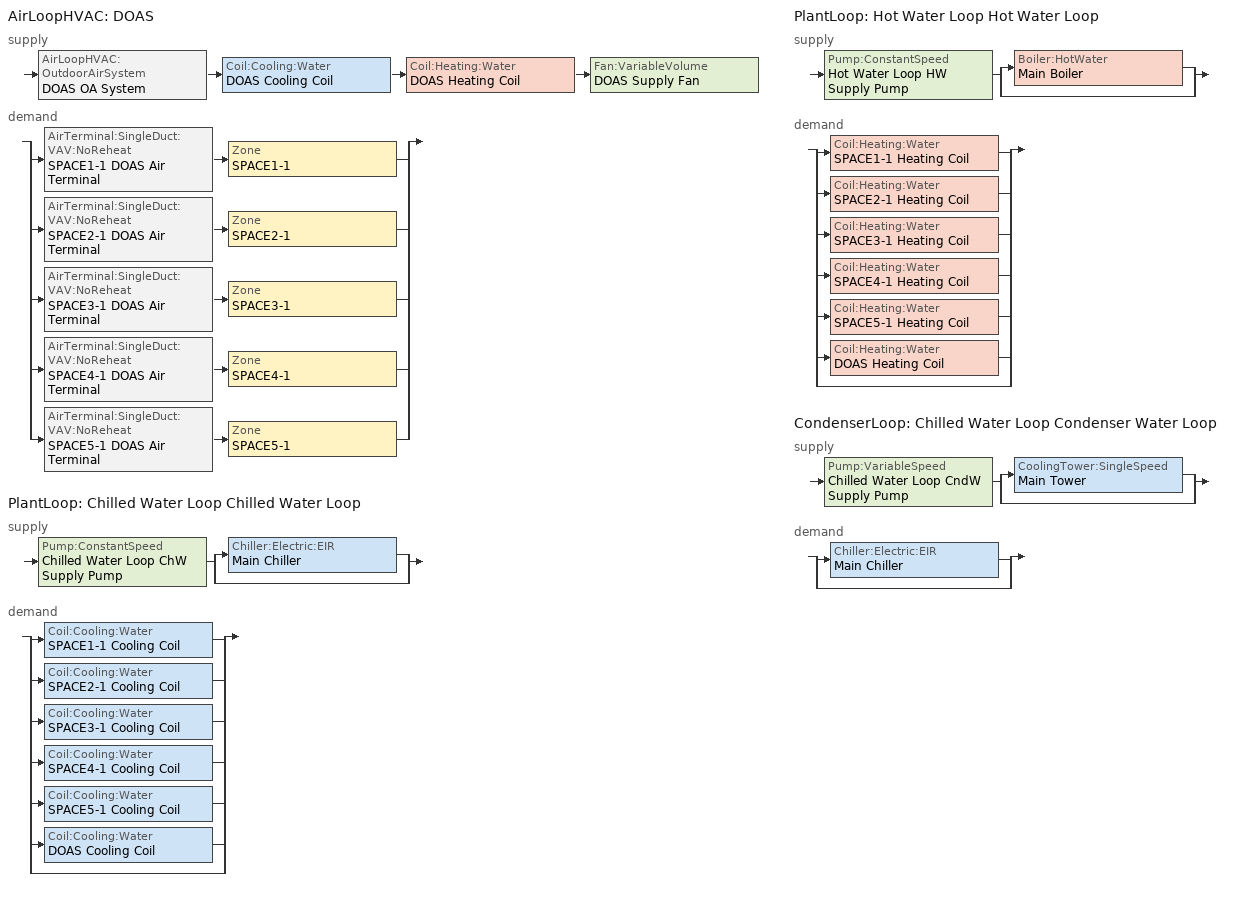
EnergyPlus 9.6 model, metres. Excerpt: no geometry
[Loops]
AirLoopHVAC 'DOAS'
 supply: AirLoopHVAC:OutdoorAirSystem 'DOAS OA System' > Coil:Cooling:Water 'DOAS Cooling Coil' > Coil:Heating:Water 'DOAS Heating Coil' > Fan:VariableVolume 'DOAS Supply Fan'
 demand: split
  | AirTerminal:SingleDuct:VAV:NoReheat 'SPACE1-1 DOAS Air Terminal' > Zone 'SPACE1-1'
  | AirTerminal:SingleDuct:VAV:NoReheat 'SPACE2-1 DOAS Air Terminal' > Zone 'SPACE2-1'
  | AirTerminal:SingleDuct:VAV:NoReheat 'SPACE3-1 DOAS Air Terminal' > Zone 'SPACE3-1'
  | AirTerminal:SingleDuct:VAV:NoReheat 'SPACE4-1 DOAS Air Terminal' > Zone 'SPACE4-1'
  | AirTerminal:SingleDuct:VAV:NoReheat 'SPACE5-1 DOAS Air Terminal' > Zone 'SPACE5-1'
PlantLoop 'Chilled Water Loop Chilled Water Loop'
 supply: Pump:ConstantSpeed 'Chilled Water Loop ChW Supply Pump' > split
  | Chiller:Electric:EIR 'Main Chiller'
  | bypass
 demand: split
  | Coil:Cooling:Water 'SPACE1-1 Cooling Coil'
  | Coil:Cooling:Water 'SPACE2-1 Cooling Coil'
  | Coil:Cooling:Water 'SPACE3-1 Cooling Coil'
  | Coil:Cooling:Water 'SPACE4-1 Cooling Coil'
  | Coil:Cooling:Water 'SPACE5-1 Cooling Coil'
  | Coil:Cooling:Water 'DOAS Cooling Coil'
  | bypass
PlantLoop 'Hot Water Loop Hot Water Loop'
 supply: Pump:ConstantSpeed 'Hot Water Loop HW Supply Pump' > split
  | Boiler:HotWater 'Main Boiler'
  | bypass
 demand: split
  | Coil:Heating:Water 'SPACE1-1 Heating Coil'
  | Coil:Heating:Water 'SPACE2-1 Heating Coil'
  | Coil:Heating:Water 'SPACE3-1 Heating Coil'
  | Coil:Heating:Water 'SPACE4-1 Heating Coil'
  | Coil:Heating:Water 'SPACE5-1 Heating Coil'
  | Coil:Heating:Water 'DOAS Heating Coil'
  | bypass
CondenserLoop 'Chilled Water Loop Condenser Water Loop'
 supply: Pump:VariableSpeed 'Chilled Water Loop CndW Supply Pump' > split
  | CoolingTower:SingleSpeed 'Main Tower'
  | bypass
 demand: split
  | Chiller:Electric:EIR 'Main Chiller'
  | bypass
[AirLoopHVAC]
DOAS: Design supply air flow rate=Autosize
[AirTerminal:SingleDuct:VAV:NoReheat] Constant minimum air flow fraction=1; Maximum air flow rate=Autosize; Zone minimum air flow input method=Constant
SPACE1-1 DOAS Air Terminal; SPACE2-1 DOAS Air Terminal; SPACE3-1 DOAS Air Terminal; SPACE4-1 DOAS Air Terminal; SPACE5-1 DOAS Air Terminal
[Boiler:HotWater]
Main Boiler: Boiler flow mode=ConstantFlow; Design water flow rate=Autosize; Efficiency curve temperature evaluation variable=LeavingBoiler; Fuel type=NaturalGas; Maximum part load ratio=1.1; Minimum part load ratio=0; Nominal capacity=Autosize; Nominal thermal efficiency=0.8; Normalized boiler efficiency curve=Main Boiler Efficiency Curve; Optimum part load ratio=1; Parasitic electric load=0; Sizing factor=1; Water outlet upper temperature limit=100
[Chiller:Electric:EIR]
Main Chiller: Chiller flow mode=ConstantFlow; Condenser type=WaterCooled; Cooling capacity function of temperature curve=Main Chiller RecipCapFT; Design heat recovery water flow rate=0; Electric input to cooling output ratio function of part load ratio curve=Main Chiller RecipEIRFPLR; Electric input to cooling output ratio function of temperature curve=Main Chiller RecipEIRFT; Fraction of compressor electric consumption rejected by condenser=1; Leaving chilled water lower temperature limit=5; Maximum part load ratio=1; Minimum part load ratio=0; Minimum unloading ratio=0.25; Optimum part load ratio=1; Reference capacity=Autosize; Reference chilled water flow rate=Autosize; Reference condenser fluid flow rate=Autosize; Reference cop=3.2; Reference entering condenser fluid temperature=29.4; Reference leaving chilled water temperature=6.67; Sizing factor=1
[Coil:Cooling:Water] Design air flow rate=Autosize; Design inlet air humidity ratio=Autosize; Design inlet air temperature=Autosize; Design inlet water temperature=Autosize; Design outlet air humidity ratio=Autosize; Design outlet air temperature=Autosize; Design water flow rate=Autosize; Heat exchanger configuration=CrossFlow; Type of analysis=DetailedAnalysis
DOAS Cooling Coil; SPACE1-1 Cooling Coil; SPACE2-1 Cooling Coil; SPACE3-1 Cooling Coil; SPACE4-1 Cooling Coil; SPACE5-1 Cooling Coil
[Coil:Heating:Water] Maximum water flow rate=Autosize; Performance input method=UFactorTimesAreaAndDesignWaterFlowRate; Rated capacity=Autosize; Rated inlet air temperature=16.6; Rated inlet water temperature=82.2; Rated outlet air temperature=32.2; Rated outlet water temperature=71.1; Rated ratio for air and water convection=0.5; U factor times area value=Autosize
DOAS Heating Coil; SPACE1-1 Heating Coil; SPACE2-1 Heating Coil; SPACE3-1 Heating Coil; SPACE4-1 Heating Coil; SPACE5-1 Heating Coil
[CondenserEquipmentList]
Chilled Water Loop All Condensers: Main Tower, CoolingTower:SingleSpeed
[CondenserEquipmentOperationSchemes]
Chilled Water Loop Condenser Operation: Control scheme 1=Chilled Water Loop Condenser Operation All Hours; Control scheme 1 schedule=HVACTemplate-Always 1
[CondenserLoop]
Chilled Water Loop Condenser Water Loop: Condenser equipment operation scheme=Chilled Water Loop Condenser Operation; Condenser loop volume=Autocalculate; Fluid type=Water; Load distribution scheme=SequentialLoad; Maximum loop flow rate=Autosize; Maximum loop temperature=80; Minimum loop flow rate=0; Minimum loop temperature=5
[Controller:OutdoorAir]
DOAS OA Controller: Economizer control action type=MinimumFlowWithBypass; Economizer control type=DifferentialEnthalpy; Economizer minimum limit dry bulb temperature=12.2; Lockout type=NoLockout; Maximum outdoor air flow rate=Autosize; Minimum limit type=ProportionalMinimum; Minimum outdoor air flow rate=Autosize
[Controller:WaterCoil] Actuator variable=Flow; Control variable=Temperature; Controller convergence tolerance=Autosize; Maximum actuated flow=Autosize; Minimum actuated flow=0
Name | Action
DOAS Cooling Coil Controller | Reverse
DOAS Heating Coil Controller | Normal
[CoolingTower:SingleSpeed]
Main Tower: Blowdown calculation mode=ConcentrationRatio; Blowdown concentration ratio=3; Capacity control=FanCycling; Design air flow rate=Autosize; Design fan power=Autosize; Design u factor times area value=Autosize; Design water flow rate=Autosize; Drift loss percent=0.008; Evaporation loss mode=SaturatedExit; Free convection capacity=Autocalculate; Free convection regime air flow rate=Autocalculate; Free convection regime u factor times area value=Autocalculate; Performance input method=UFactorTimesAreaAndDesignWaterFlowRate; Sizing factor=1
[DesignSpecification:OutdoorAir] Outdoor air flow per person=0.00944; Outdoor air flow per zone=0; Outdoor air flow per zone floor area=0; Outdoor air method=Flow/Person
SZ DSOA SPACE1-1; SZ DSOA SPACE2-1; SZ DSOA SPACE3-1; SZ DSOA SPACE4-1; SZ DSOA SPACE5-1
[DesignSpecification:ZoneAirDistribution] Zone air distribution effectiveness in cooling mode=1; Zone air distribution effectiveness in heating mode=1
SZ DSZAD SPACE1-1; SZ DSZAD SPACE2-1; SZ DSZAD SPACE3-1; SZ DSZAD SPACE4-1; SZ DSZAD SPACE5-1
[Fan:SystemModel] Availability schedule=FanAvailSched; Design electric power consumption=Autosize; Design maximum air flow rate=Autosize; Design power sizing method=TotalEfficiencyAndPressure; Design pressure rise=75; Electric power minimum flow rate fraction=0; End use subcategory=General; Fan total efficiency=0.7; Motor efficiency=0.9; Motor in air stream fraction=1; Number of speeds=1; Speed control method=Discrete; Speed electric power fraction 1=1; Speed flow fraction 1=1
SPACE1-1 Supply Fan; SPACE2-1 Supply Fan; SPACE3-1 Supply Fan; SPACE4-1 Supply Fan; SPACE5-1 Supply Fan
[Fan:VariableVolume]
DOAS Supply Fan: Availability schedule=OCCUPY-1; Fan power coefficient 1=0.00153024; Fan power coefficient 2=0.00520806; Fan power coefficient 3=1.10862; Fan power coefficient 4=-0.116356; Fan power coefficient 5=0; Fan power minimum flow fraction=0; Fan power minimum flow rate input method=Fraction; Fan total efficiency=0.7; Maximum flow rate=Autosize; Motor efficiency=0.9; Motor in airstream fraction=1; Pressure rise=1000
[HeatExchanger:AirToAir:SensibleAndLatent]
DOAS Heat Recovery: Economizer lockout=Yes; Frost control type=MinimumExhaustTemperature; Heat exchanger type=Plate; Initial defrost time fraction=0.083; Latent effectiveness at 75 cooling air flow=0.7; Latent effectiveness at 75 heating air flow=0.7; Latent effectiveness at 100 cooling air flow=0.65; Latent effectiveness at 100 heating air flow=0.65; Nominal electric power=0; Nominal supply air flow rate=Autosize; Rate of defrost time fraction increase=0.012; Sensible effectiveness at 75 cooling air flow=0.75; Sensible effectiveness at 75 heating air flow=0.75; Sensible effectiveness at 100 cooling air flow=0.7; Sensible effectiveness at 100 heating air flow=0.7; Supply air outlet temperature control=Yes; Threshold temperature=1.7
[PlantEquipmentList]
Chilled Water Loop All Chillers: Main Chiller, Chiller:Electric:EIR
Hot Water Loop All Equipment: Main Boiler, Boiler:HotWater
[PlantEquipmentOperation:CoolingLoad] Load range 1 lower limit=0; Load range 1 upper limit=1000000000000000
Name | Range 1 equipment list
Chilled Water Loop Chiller Operation All Hours | Chilled Water Loop All Chillers
Chilled Water Loop Condenser Operation All Hours | Chilled Water Loop All Condensers
[PlantEquipmentOperation:HeatingLoad]
Hot Water Loop Operation All Hours: Load range 1 lower limit=0; Load range 1 upper limit=1000000000000000; Range 1 equipment list=Hot Water Loop All Equipment
[PlantEquipmentOperationSchemes] Control scheme 1 schedule=HVACTemplate-Always 1
Name | Control scheme 1
Chilled Water Loop Chiller Operation | Chilled Water Loop Chiller Operation All Hours
Hot Water Loop Operation | Hot Water Loop Operation All Hours
[PlantLoop] Fluid type=Water; Load distribution scheme=SequentialLoad; Maximum loop flow rate=Autosize; Minimum loop flow rate=0; Plant loop demand calculation scheme=SingleSetpoint; Plant loop volume=Autocalculate
Name | Common pipe simulation | Maximum loop temperature | Minimum loop temperature | Plant equipment operation scheme
Chilled Water Loop Chilled Water Loop | None | 98 | 1 | Chilled Water Loop Chiller Operation
Hot Water Loop Hot Water Loop |  | 100 | 10 | Hot Water Loop Operation
[Pump:ConstantSpeed] Design flow rate=Autosize; Design power consumption=Autosize; Design pump head=179352; Fraction of motor inefficiencies to fluid stream=0; Motor efficiency=0.9; Pump control type=Intermittent
Chilled Water Loop ChW Supply Pump; Hot Water Loop HW Supply Pump
[Pump:VariableSpeed]
Chilled Water Loop CndW Supply Pump: Design maximum flow rate=Autosize; Design minimum flow rate=0; Design power consumption=Autosize; Design pump head=179352; Fraction of motor inefficiencies to fluid stream=0; Motor efficiency=0.9; Pump control type=Intermittent; Coefficient 1 of the part load performance curve=0; Coefficient 2 of the part load performance curve=0; Coefficient 3 of the part load performance curve=1; Coefficient 4 of the part load performance curve=0
[SetpointManager:MixedAir] Control variable=Temperature
Name | Setpoint node or nodelist
DOAS Heat Recovery Air Temp Manager | DOAS Heat Recovery Supply Outlet
DOAS Heat Recovery Economizer Temp Manager | DOAS Mixed Air Outlet
DOAS Heating Coil Air Temp Manager | DOAS Heating Coil Outlet
[SetpointManager:Scheduled]
DOAS Heating Supply Air Temp Manager: Control variable=Temperature; Schedule=HVACTemplate-Always 12.2; Setpoint node or nodelist=DOAS Supply Path Inlet
[Sizing:Plant]
Name | Design loop exit temperature | Loop design temperature difference | Loop type
Hot Water Loop Hot Water Loop | 82 | 11 | Heating
Chilled Water Loop Chilled Water Loop | 7.22 | 6.67 | Cooling
Chilled Water Loop Condenser Water Loop | 29.4 | 5.6 | Condenser
[Sizing:System]
DOAS: 100 outdoor air in cooling=Yes; 100 outdoor air in heating=Yes; Central cooling capacity control method=OnOff; Central cooling design supply air humidity ratio=0.00924; Central cooling design supply air temperature=12.8; Central heating design supply air humidity ratio=0.003; Central heating design supply air temperature=12.2; Central heating maximum system air flow ratio=1; Cooling design capacity=Autosize; Cooling design capacity method=CoolingDesignCapacity; Cooling supply air flow rate=0; Cooling supply air flow rate method=DesignDay; Design outdoor air flow rate=Autosize; Heating design capacity=Autosize; Heating design capacity method=HeatingDesignCapacity; Heating supply air flow rate=0; Heating supply air flow rate method=DesignDay; Precool design humidity ratio=0.008; Precool design temperature=11; Preheat design humidity ratio=0.008; Preheat design temperature=2; System outdoor air method=ZoneSum; Type of load to size on=VentilationRequirement; Type of zone sum to use=NonCoincident; Zone maximum outdoor air fraction=1
[Sizing:Zone] Cooling design air flow method=DesignDay; Cooling design air flow rate=0; Cooling minimum air flow fraction=0; Heating design air flow method=DesignDay; Heating design air flow rate=0; Heating maximum air flow fraction=0; Zone cooling design supply air humidity ratio=0.008; Zone cooling design supply air temperature=12.5; Zone cooling design supply air temperature difference=11.11; Zone cooling design supply air temperature input method=SupplyAirTemperature; Zone heating design supply air humidity ratio=0.008; Zone heating design supply air temperature=50; Zone heating design supply air temperature input method=SupplyAirTemperature
Name | Design specification outdoor air object | Design specification zone air distribution object
SPACE1-1 | SZ DSOA SPACE1-1 | SZ DSZAD SPACE1-1
SPACE2-1 | SZ DSOA SPACE2-1 | SZ DSZAD SPACE2-1
SPACE3-1 | SZ DSOA SPACE3-1 | SZ DSZAD SPACE3-1
SPACE4-1 | SZ DSOA SPACE4-1 | SZ DSZAD SPACE4-1
SPACE5-1 | SZ DSOA SPACE5-1 | SZ DSZAD SPACE5-1
[ThermostatSetpoint:DualSetpoint]
All Zones Dual SP Control: Cooling setpoint temperature schedule=Clg-SetP-Sch; Heating setpoint temperature schedule=Htg-SetP-Sch
[ZoneControl:Thermostat] Control 1=All Zones Dual SP Control; Control type schedule=HVACTemplate-Always 4
Name | Zone or zonelist
SPACE1-1 Thermostat | SPACE1-1
SPACE2-1 Thermostat | SPACE2-1
SPACE3-1 Thermostat | SPACE3-1
SPACE4-1 Thermostat | SPACE4-1
SPACE5-1 Thermostat | SPACE5-1
[Zone equipment]
SPACE1-1: SPACE1-1 DOAS Air Terminal, SPACE1-1 Fan Coil
SPACE2-1: SPACE2-1 DOAS Air Terminal, SPACE2-1 Fan Coil
SPACE3-1: SPACE3-1 DOAS Air Terminal, SPACE3-1 Fan Coil
SPACE4-1: SPACE4-1 DOAS Air Terminal, SPACE4-1 Fan Coil
SPACE5-1: SPACE5-1 DOAS Air Terminal, SPACE5-1 Fan Coil
[ZoneHVAC:FourPipeFanCoil] Availability schedule=FanAvailSched; Capacity control method=CyclingFan; Cooling convergence tolerance=0.001; Heating convergence tolerance=0.001; Low speed supply air flow ratio=0.33; Maximum cold water flow rate=Autosize; Maximum hot water flow rate=Autosize; Maximum outdoor air flow rate=0; Maximum supply air flow rate=Autosize; Medium speed supply air flow ratio=0.66; Minimum cold water flow rate=0; Minimum hot water flow rate=0
Name | Cooling coil | Heating coil | Supply air fan
SPACE1-1 Fan Coil | SPACE1-1 Cooling Coil | SPACE1-1 Heating Coil | SPACE1-1 Supply Fan
SPACE2-1 Fan Coil | SPACE2-1 Cooling Coil | SPACE2-1 Heating Coil | SPACE2-1 Supply Fan
SPACE3-1 Fan Coil | SPACE3-1 Cooling Coil | SPACE3-1 Heating Coil | SPACE3-1 Supply Fan
SPACE4-1 Fan Coil | SPACE4-1 Cooling Coil | SPACE4-1 Heating Coil | SPACE4-1 Supply Fan
SPACE5-1 Fan Coil | SPACE5-1 Cooling Coil | SPACE5-1 Heating Coil | SPACE5-1 Supply Fan
[Curve:Biquadratic] Maximum value of x=10; Maximum value of y=35; Minimum value of x=5; Minimum value of y=24
Name | Coefficient1 constant | Coefficient2 x | Coefficient3 x 2 | Coefficient4 y | Coefficient5 y 2 | Coefficient6 x y
Main Chiller RecipCapFT | 0.507883 | 0.145228 | -0.00625644 | -0.0011178 | -0.0001296 | -0.00028188
Main Chiller RecipEIRFT | 1.03076 | -0.103536 | 0.00710208 | 0.0093186 | 0.00031752 | -0.00104328
[Curve:Quadratic] Maximum value of x=1; Minimum value of x=0
Name | Coefficient1 constant | Coefficient2 x | Coefficient3 x 2
Main Boiler Efficiency Curve | 0.97 | 0.0633 | -0.0333
Main Chiller RecipEIRFPLR | 0.088065 | 1.137742 | -0.225806
[Schedule:Compact]
Clg-SetP-Sch: Through: 12/31, For: WeekDays CustomDay1 CustomDay2, Until: 7:00, 32, Until: 21:00, 24, Until: 24:00, 32, For: WeekEnds Holiday, Until: 24:00, 32, For: SummerDesignDay, Until: 24:00, 24, For: WinterDesignDay, Until: 24:00, 32
FanAvailSched: Through: 12/31, For: WeekDays CustomDay1 CustomDay2, Until: 7:00, 0, Until: 21:00, 1, Until: 24:00, 0, For: Weekends Holiday, Until: 24:00, 0, For: SummerDesignDay, Until: 24:00, 1, For: WinterDesignDay, Until: 24:00, 1
HVACTemplate-Always 1: Through: 12/31, For: AllDays, Until: 24:00, 1
HVACTemplate-Always 4: Through: 12/31, For: AllDays, Until: 24:00, 4
HVACTemplate-Always 12.2: Through: 12/31, For: AllDays, Until: 24:00, 12.2
Htg-SetP-Sch: Through: 12/31, For: WeekDays CustomDay1 CustomDay2, Until: 6:00, 13, Until: 7:00, 18, Until: 21:00, 23, Until: 24:00, 13, For: WeekEnds Holiday, Until: 24:00, 13, For: SummerDesignDay, Until: 24:00, 13, For: WinterDesignDay, Until: 24:00, 23
OCCUPY-1: Through: 12/31, For: WeekDays SummerDesignDay CustomDay1 CustomDay2, Until: 8:00, 0, Until: 11:00, 1, Until: 12:00, 0.8, Until: 13:00, 0.4, Until: 14:00, 0.8, Until: 18:00, 1, Until: 19:00, 0.5, Until: 21:00, 0.1, Until: 24:00, 0, For: Weekends WinterDesignDay Holiday, Until: 24:00, 0
